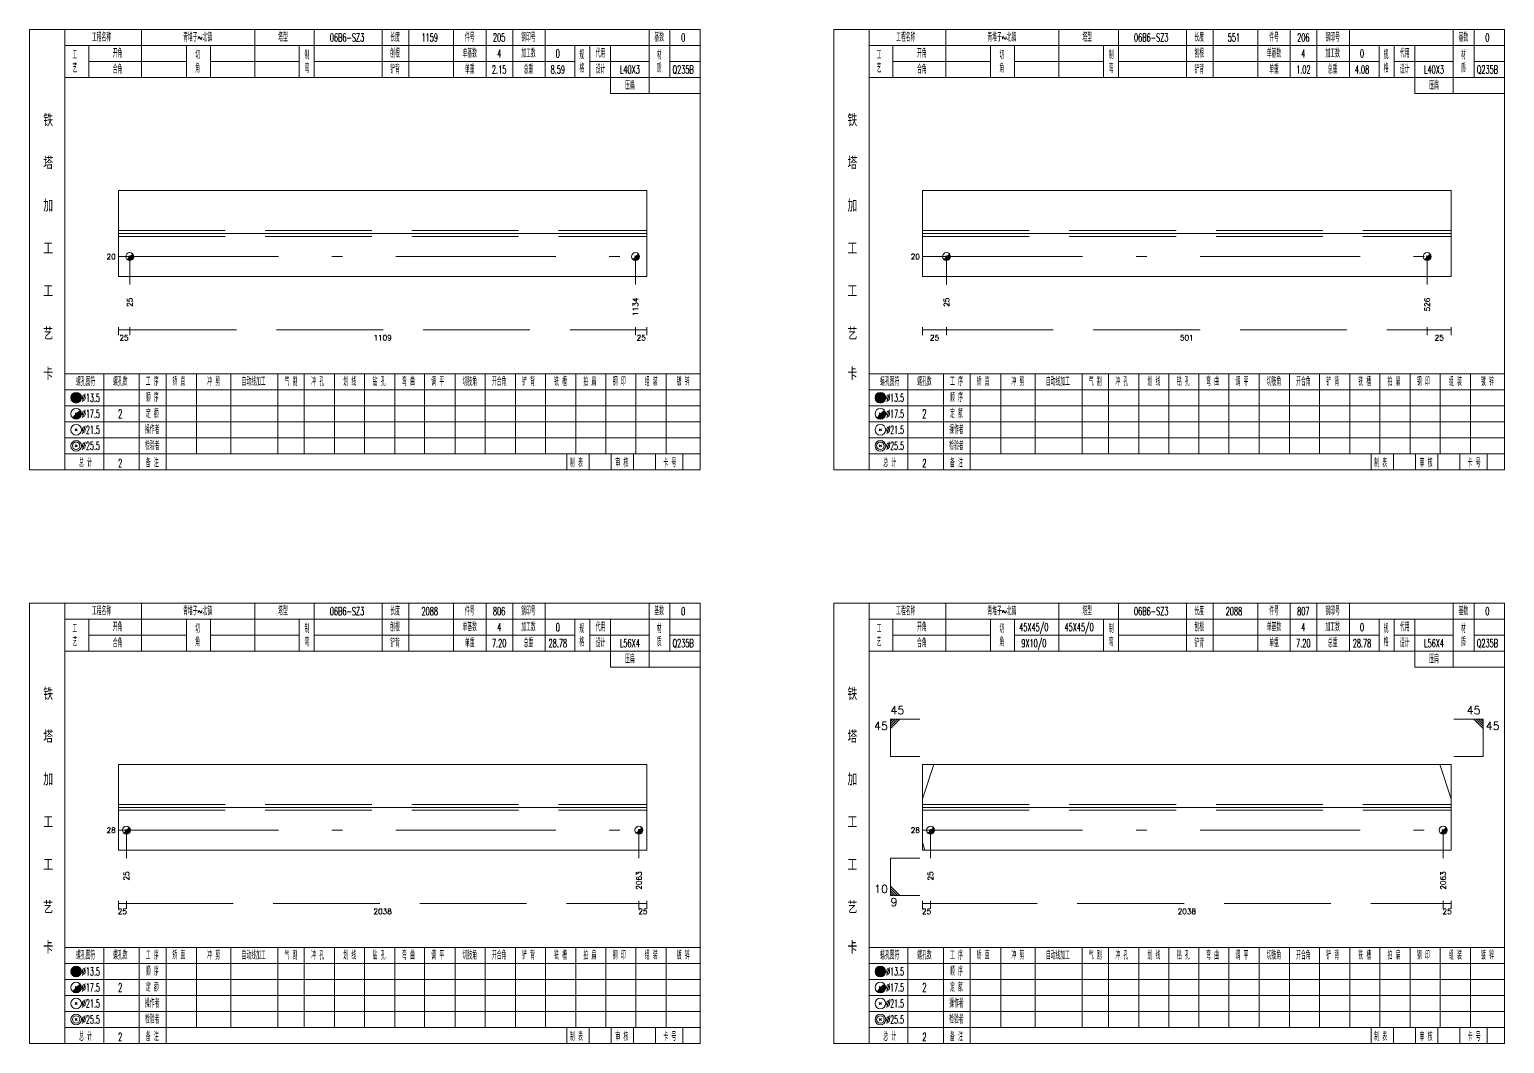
# Model space of a CAD drawing. Extents: x 0 to 30090, y 0 to 380.
# Drawn here: x 4822 to 5375, y 0 to 380 of the extents above; entities that cross this region are included whole.
import ezdxf
from ezdxf.enums import TextEntityAlignment as Align

# ---------------------------------------------------------------- set-up
doc = ezdxf.new("R2010")
doc.units = 0
doc.header["$LTSCALE"] = 20
doc.header["$MEASUREMENT"] = 0
doc.linetypes.add('一点画线', pattern=[5.2, 3, -1, 0.2, -1])
doc.linetypes.add('虚线', pattern=[2.75, 2, -0.75])
doc.layers.get('0').update_dxf_attribs({"linetype": 'CONTINUOUS', "lineweight": 25})
for name, color, linetype, lineweight in [('1', 7, 'CONTINUOUS', 25), ('4', 7, 'CONTINUOUS', 25), ('5', 7, 'CONTINUOUS', 25)]:
    doc.layers.add(name, color=color, linetype=linetype, lineweight=lineweight)
doc.styles.get("Standard").update_dxf_attribs({"font": 'simplex', "width": 0.7, "bigfont": 'gbhzfs.shx'})

# ---------------------------------------------------------------- blocks, each defined once
blk = doc.blocks.new('孔17.5')
at = {"layer": '5', "color": 7, "linetype": 'Continuous', "lineweight": 13}
for p, q in [((-0.2, -0.2), (0.2, 0.2)), ((-0.2, 0.2), (0.2, -0.2))]:
    blk.add_line(p, q, dxfattribs=at)
blk.add_circle((0, 0), 1, dxfattribs=at)
for radius in [0.9, 0.8, 0.7, 0.6, 0.5, 0.4, 0.3, 0.2, 0.1]:
    blk.add_arc((0, 0), radius, 225, 45, dxfattribs=at)

msp = doc.modelspace()

# ---------------------------------------------------------------- linework, layer by layer
at = {"color": 7, "linetype": 'Continuous', "lineweight": 18}
for p, q in [((4855.7, 319.62), (4855.7, 287.38)), ((4855.7, 319.62), (5053.8, 319.62)), ((5053.8, 319.62), (5053.8, 287.38)), ((5157.1, 319.62), (5157.1, 287.38)), ((5157.1, 319.62), (5355.2, 319.62)), ((5355.2, 319.62), (5355.2, 287.38)), ((4855.7, 303.5), (5053.8, 303.5)), ((5157.1, 303.5), (5355.2, 303.5)), ((4855.7, 104.57), (4855.7, 72.43)), ((4855.7, 104.57), (5053.8, 104.57)), ((5053.8, 104.57), (5053.8, 72.43)), ((5157.1, 104.57), (5157.1, 72.43)), ((5157.1, 104.57), (5355.2, 104.57)), ((5355.2, 104.57), (5355.2, 72.43)), ((4855.7, 88.5), (5053.8, 88.5)), ((5157.1, 88.5), (5355.2, 88.5))]:
    msp.add_line(p, q, dxfattribs=at)
at = {"color": 1, "linetype": '虚线', "lineweight": 18}
for p, q in [((4855.7, 304.62), (5053.8, 304.62)), ((5157.1, 304.62), (5355.2, 304.62)), ((4855.7, 302.38), (5053.8, 302.38)), ((5157.1, 302.38), (5355.2, 302.38)), ((4855.7, 89.57), (5053.8, 89.57)), ((5157.1, 89.57), (5355.2, 89.57)), ((4855.7, 87.43), (5053.8, 87.43)), ((5157.1, 87.43), (5355.2, 87.43))]:
    msp.add_line(p, q, dxfattribs=at)
at = {"color": 3, "linetype": '一点画线', "lineweight": 13}
for p, q in [((4855.7, 294.88), (5053.8, 294.88)), ((5157.1, 294.88), (5355.2, 294.88)), ((4855.7, 79.93), (5053.8, 79.93)), ((5157.1, 79.93), (5355.2, 79.93))]:
    msp.add_line(p, q, dxfattribs=at)
at = {"color": 7, "linetype": 'Continuous', "lineweight": 13}
for p, q in [((4859.97, 294.88), (4859.97, 284.5)), ((5049.53, 294.88), (5049.53, 284.5)), ((5166.09, 294.88), (5166.09, 284.5)), ((5346.21, 294.88), (5346.21, 284.5)), ((5145.1, 121.5), (5156.1, 121.5)), ((5145.1, 107.5), (5145.1, 121.5)), ((5145.97, 121.5), (5145.1, 120.62)), ((5146.85, 121.5), (5145.1, 119.75)), ((5147.72, 121.5), (5145.1, 118.88)), ((5148.6, 121.5), (5145.1, 118)), ((5367.2, 121.5), (5356.2, 121.5)), ((5363.7, 121.5), (5367.2, 118)), ((5364.57, 121.5), (5367.2, 118.88)), ((5365.45, 121.5), (5367.2, 119.75)), ((5366.32, 121.5), (5367.2, 120.62)), ((5367.2, 107.5), (5367.2, 121.5)), ((5145.1, 107.5), (5156.1, 107.5)), ((5367.2, 107.5), (5356.2, 107.5)), ((5157.1, 91.66), (5161.37, 104.57)), ((5355.2, 91.66), (5350.93, 104.57)), ((4858.7, 79.93), (4858.7, 69.5)), ((5050.8, 79.93), (5050.8, 69.5)), ((5160.1, 79.93), (5160.1, 69.5)), ((5352.2, 79.93), (5352.2, 69.5)), ((5157.1, 75.3), (5157.95, 72.43)), ((5145.1, 69.5), (5156.1, 69.5)), ((5145.1, 69.5), (5145.1, 55.5)), ((5148.6, 55.5), (5145.1, 59)), ((5147.72, 55.5), (5145.1, 58.12)), ((5146.85, 55.5), (5145.1, 57.25)), ((5145.97, 55.5), (5145.1, 56.38)), ((5145.1, 55.5), (5156.1, 55.5))]:
    msp.add_line(p, q, dxfattribs=at)
at = {"color": 8, "linetype": '虚线', "lineweight": 9}
for p, q in [((4855.7, 268.5), (4855.7, 265.5)), ((4855.7, 267.5), (4859.97, 267.5)), ((4859.97, 268.5), (4859.97, 265.5)), ((4859.97, 268.5), (4859.97, 265.5)), ((4859.97, 267.5), (5049.53, 267.5)), ((5049.53, 268.5), (5049.53, 265.5)), ((5049.53, 268.5), (5049.53, 265.5)), ((5049.53, 267.5), (5053.8, 267.5)), ((5053.8, 268.5), (5053.8, 265.5)), ((5157.1, 268.5), (5157.1, 265.5)), ((5157.1, 267.5), (5166.09, 267.5)), ((5166.09, 268.5), (5166.09, 265.5)), ((5166.09, 268.5), (5166.09, 265.5)), ((5166.09, 267.5), (5346.21, 267.5)), ((5346.21, 268.5), (5346.21, 265.5)), ((5346.21, 268.5), (5346.21, 265.5)), ((5346.21, 267.5), (5355.2, 267.5)), ((5355.2, 268.5), (5355.2, 265.5)), ((4855.7, 53.5), (4855.7, 50.5)), ((4855.7, 52.5), (4858.7, 52.5)), ((4858.7, 53.5), (4858.7, 50.5)), ((4858.7, 53.5), (4858.7, 50.5)), ((4858.7, 52.5), (5050.8, 52.5)), ((5050.8, 53.5), (5050.8, 50.5)), ((5050.8, 53.5), (5050.8, 50.5)), ((5050.8, 52.5), (5053.8, 52.5)), ((5053.8, 53.5), (5053.8, 50.5)), ((5157.1, 53.5), (5157.1, 50.5)), ((5157.1, 52.5), (5160.1, 52.5)), ((5160.1, 53.5), (5160.1, 50.5)), ((5160.1, 53.5), (5160.1, 50.5)), ((5160.1, 52.5), (5352.2, 52.5)), ((5352.2, 53.5), (5352.2, 50.5)), ((5352.2, 53.5), (5352.2, 50.5)), ((5352.2, 52.5), (5355.2, 52.5)), ((5355.2, 53.5), (5355.2, 50.5))]:
    msp.add_line(p, q, dxfattribs=at)
at = {"layer": '1', "color": 7, "linetype": 'Continuous', "lineweight": 18}
for p, q in [((4855.7, 287.38), (5053.8, 287.38)), ((5157.1, 287.38), (5355.2, 287.38)), ((4855.7, 72.43), (5053.8, 72.43)), ((5157.1, 72.43), (5355.2, 72.43))]:
    msp.add_line(p, q, dxfattribs=at)
at = {"layer": '4', "color": 1, "linetype": 'Continuous', "lineweight": 18}
for p, q in [((4835.7, 215), (4835.7, 380)), ((4864.4, 362), (4864.4, 380)), ((4906.8, 362), (4906.8, 380)), ((4929.1, 362), (4929.1, 380)), ((4954.6, 362), (4954.6, 380)), ((4964.6, 362), (4964.6, 380)), ((4981.3, 362), (4981.3, 380)), ((4993.5, 362), (4993.5, 380)), ((5003.5, 362), (5003.5, 380)), ((5015.7, 362), (5015.7, 380)), ((5054.6, 356), (5054.6, 380)), ((5062.4, 362), (5062.4, 380)), ((5137.1, 215), (5137.1, 380)), ((5165.8, 362), (5165.8, 380)), ((5208.2, 362), (5208.2, 380)), ((5230.5, 362), (5230.5, 380)), ((5256, 362), (5256, 380)), ((5266, 362), (5266, 380)), ((5282.7, 362), (5282.7, 380)), ((5294.9, 362), (5294.9, 380)), ((5304.9, 362), (5304.9, 380)), ((5317.1, 362), (5317.1, 380)), ((5356, 356), (5356, 380)), ((5363.8, 362), (5363.8, 380)), ((4835.7, 374), (5073.8, 374)), ((4844.6, 362), (4844.6, 374)), ((4881.2, 362), (4881.2, 374)), ((4890.2, 362), (4890.2, 374)), ((4923.5, 362), (4923.5, 374)), ((5026.8, 362), (5026.8, 374)), ((5032.4, 362), (5032.4, 374)), ((5040.2, 356), (5040.2, 374)), ((5137.1, 374), (5375.2, 374)), ((5146, 362), (5146, 374)), ((5182.6, 362), (5182.6, 374)), ((5191.6, 362), (5191.6, 374)), ((5224.9, 362), (5224.9, 374)), ((5328.2, 362), (5328.2, 374)), ((5333.8, 362), (5333.8, 374)), ((5341.6, 356), (5341.6, 374)), ((4844.6, 368), (4881.2, 368)), ((4890.2, 368), (4923.5, 368)), ((4929.1, 368), (5026.8, 368)), ((5032.4, 368), (5054.6, 368)), ((5062.4, 368), (5073.8, 368)), ((5146, 368), (5182.6, 368)), ((5191.6, 368), (5224.9, 368)), ((5230.5, 368), (5328.2, 368)), ((5333.8, 368), (5356, 368)), ((5363.8, 368), (5375.2, 368)), ((4835.7, 362), (5073.8, 362)), ((5137.1, 362), (5375.2, 362)), ((5040.2, 356), (5073.8, 356)), ((5341.6, 356), (5375.2, 356)), ((4835.7, 251), (5073.8, 251)), ((4850.2, 215), (4850.2, 251)), ((4863.5, 215), (4863.5, 251)), ((4873.6, 215), (4873.6, 251)), ((4885, 221), (4885, 251)), ((4897.9, 221), (4897.9, 251)), ((4915.5, 221), (4915.5, 251)), ((4925.4, 221), (4925.4, 251)), ((4936.7, 221), (4936.7, 251)), ((4948, 221), (4948, 251)), ((4959.3, 221), (4959.3, 251)), ((4970.5, 221), (4970.5, 251)), ((4981.9, 221), (4981.9, 251)), ((4993.2, 221), (4993.2, 251)), ((5004.5, 221), (5004.5, 251)), ((5015.8, 221), (5015.8, 251)), ((5027.1, 221), (5027.1, 251)), ((5038.4, 221), (5038.4, 251)), ((5049.7, 221), (5049.7, 251)), ((5061, 221), (5061, 251)), ((5137.1, 251), (5375.2, 251)), ((5151.6, 215), (5151.6, 251)), ((5164.9, 215), (5164.9, 251)), ((5175, 215), (5175, 251)), ((5186.4, 221), (5186.4, 251)), ((5199.3, 221), (5199.3, 251)), ((5216.9, 221), (5216.9, 251)), ((5226.8, 221), (5226.8, 251)), ((5238.1, 221), (5238.1, 251)), ((5249.4, 221), (5249.4, 251)), ((5260.7, 221), (5260.7, 251)), ((5271.9, 221), (5271.9, 251)), ((5283.3, 221), (5283.3, 251)), ((5294.6, 221), (5294.6, 251)), ((5305.9, 221), (5305.9, 251)), ((5317.2, 221), (5317.2, 251)), ((5328.5, 221), (5328.5, 251)), ((5339.8, 221), (5339.8, 251)), ((5351.1, 221), (5351.1, 251)), ((5362.4, 221), (5362.4, 251)), ((4835.7, 245), (5073.8, 245)), ((5137.1, 245), (5375.2, 245)), ((4835.7, 239), (5073.8, 239)), ((5137.1, 239), (5375.2, 239)), ((4835.7, 233), (5073.8, 233)), ((5137.1, 233), (5375.2, 233)), ((4835.7, 227), (5073.8, 227)), ((5137.1, 227), (5375.2, 227)), ((4835.7, 221), (5073.8, 221)), ((5023.8, 215), (5023.8, 221)), ((5032.2, 215), (5032.2, 221)), ((5040.4, 215), (5040.4, 221)), ((5048.8, 215), (5048.8, 221)), ((5057, 215), (5057, 221)), ((5067.3, 215), (5067.3, 221)), ((5137.1, 221), (5375.2, 221)), ((5325.2, 215), (5325.2, 221)), ((5333.6, 215), (5333.6, 221)), ((5341.8, 215), (5341.8, 221)), ((5350.2, 215), (5350.2, 221)), ((5358.4, 215), (5358.4, 221)), ((5368.7, 215), (5368.7, 221)), ((4835.7, 0), (4835.7, 165)), ((4864.4, 147), (4864.4, 165)), ((4906.8, 147), (4906.8, 165)), ((4929.1, 147), (4929.1, 165)), ((4954.6, 147), (4954.6, 165)), ((4964.6, 147), (4964.6, 165)), ((4981.3, 147), (4981.3, 165)), ((4993.5, 147), (4993.5, 165)), ((5003.5, 147), (5003.5, 165)), ((5015.7, 147), (5015.7, 165)), ((5054.6, 141), (5054.6, 165)), ((5062.4, 147), (5062.4, 165)), ((5137.1, 0), (5137.1, 165)), ((5165.8, 147), (5165.8, 165)), ((5208.2, 147), (5208.2, 165)), ((5230.5, 147), (5230.5, 165)), ((5256, 147), (5256, 165)), ((5266, 147), (5266, 165)), ((5282.7, 147), (5282.7, 165)), ((5294.9, 147), (5294.9, 165)), ((5304.9, 147), (5304.9, 165)), ((5317.1, 147), (5317.1, 165)), ((5356, 141), (5356, 165)), ((5363.8, 147), (5363.8, 165)), ((4835.7, 159), (5073.8, 159)), ((4844.6, 147), (4844.6, 159)), ((4881.2, 147), (4881.2, 159)), ((4890.2, 147), (4890.2, 159)), ((4923.5, 147), (4923.5, 159)), ((5026.8, 147), (5026.8, 159)), ((5032.4, 147), (5032.4, 159)), ((5040.2, 141), (5040.2, 159)), ((5137.1, 159), (5375.2, 159)), ((5146, 147), (5146, 159)), ((5182.6, 147), (5182.6, 159)), ((5191.6, 147), (5191.6, 159)), ((5224.9, 147), (5224.9, 159)), ((5328.2, 147), (5328.2, 159)), ((5333.8, 147), (5333.8, 159)), ((5341.6, 141), (5341.6, 159)), ((4844.6, 153), (4881.2, 153)), ((4890.2, 153), (4923.5, 153)), ((4929.1, 153), (5026.8, 153)), ((5032.4, 153), (5054.6, 153)), ((5062.4, 153), (5073.8, 153)), ((5146, 153), (5182.6, 153)), ((5191.6, 153), (5224.9, 153)), ((5230.5, 153), (5328.2, 153)), ((5333.8, 153), (5356, 153)), ((5363.8, 153), (5375.2, 153)), ((4835.7, 147), (5073.8, 147)), ((5137.1, 147), (5375.2, 147)), ((5040.2, 141), (5073.8, 141)), ((5341.6, 141), (5375.2, 141)), ((4835.7, 36), (5073.8, 36)), ((4850.2, 0), (4850.2, 36)), ((4863.5, 0), (4863.5, 36)), ((4873.6, 0), (4873.6, 36)), ((4885, 6), (4885, 36)), ((4897.9, 6), (4897.9, 36)), ((4915.5, 6), (4915.5, 36)), ((4925.4, 6), (4925.4, 36)), ((4936.7, 6), (4936.7, 36)), ((4948, 6), (4948, 36)), ((4959.3, 6), (4959.3, 36)), ((4970.5, 6), (4970.5, 36)), ((4981.9, 6), (4981.9, 36)), ((4993.2, 6), (4993.2, 36)), ((5004.5, 6), (5004.5, 36)), ((5015.8, 6), (5015.8, 36)), ((5027.1, 6), (5027.1, 36)), ((5038.4, 6), (5038.4, 36)), ((5049.7, 6), (5049.7, 36)), ((5061, 6), (5061, 36)), ((5137.1, 36), (5375.2, 36)), ((5151.6, 0), (5151.6, 36)), ((5164.9, 0), (5164.9, 36)), ((5175, 0), (5175, 36)), ((5186.4, 6), (5186.4, 36)), ((5199.3, 6), (5199.3, 36)), ((5216.9, 6), (5216.9, 36)), ((5226.8, 6), (5226.8, 36)), ((5238.1, 6), (5238.1, 36)), ((5249.4, 6), (5249.4, 36)), ((5260.7, 6), (5260.7, 36)), ((5271.9, 6), (5271.9, 36)), ((5283.3, 6), (5283.3, 36)), ((5294.6, 6), (5294.6, 36)), ((5305.9, 6), (5305.9, 36)), ((5317.2, 6), (5317.2, 36)), ((5328.5, 6), (5328.5, 36)), ((5339.8, 6), (5339.8, 36)), ((5351.1, 6), (5351.1, 36)), ((5362.4, 6), (5362.4, 36)), ((4835.7, 30), (5073.8, 30)), ((5137.1, 30), (5375.2, 30)), ((4835.7, 24), (5073.8, 24)), ((5137.1, 24), (5375.2, 24)), ((4835.7, 18), (5073.8, 18)), ((5137.1, 18), (5375.2, 18)), ((4835.7, 12), (5073.8, 12)), ((5137.1, 12), (5375.2, 12)), ((4835.7, 6), (5073.8, 6)), ((5023.8, 0), (5023.8, 6)), ((5032.2, 0), (5032.2, 6)), ((5040.4, 0), (5040.4, 6)), ((5048.8, 0), (5048.8, 6)), ((5057, 0), (5057, 6)), ((5067.3, 0), (5067.3, 6)), ((5137.1, 6), (5375.2, 6)), ((5325.2, 0), (5325.2, 6)), ((5333.6, 0), (5333.6, 6)), ((5341.8, 0), (5341.8, 6)), ((5350.2, 0), (5350.2, 6)), ((5358.4, 0), (5358.4, 6)), ((5368.7, 0), (5368.7, 6))]:
    msp.add_line(p, q, dxfattribs=at)
at = {"layer": '4', "color": 7, "linetype": 'Continuous', "lineweight": 13}
for p, q in [((4839.7, 241.8), (4840.1, 242.2)), ((4840.1, 241.8), (4839.7, 242.2)), ((5141.1, 241.8), (5141.5, 242.2)), ((5141.5, 241.8), (5141.1, 242.2)), ((4839.5, 235.6), (4840.3, 236.4)), ((4839.5, 236.4), (4840.3, 235.6)), ((5140.9, 235.6), (5141.7, 236.4)), ((5140.9, 236.4), (5141.7, 235.6)), ((4839.5, 229.6), (4840.3, 230.4)), ((4839.5, 230.4), (4840.3, 229.6)), ((5140.9, 229.6), (5141.7, 230.4)), ((5140.9, 230.4), (5141.7, 229.6)), ((4839.5, 223.6), (4840.3, 224.4)), ((4839.5, 224.4), (4840.3, 223.6)), ((5140.9, 223.6), (5141.7, 224.4)), ((5140.9, 224.4), (5141.7, 223.6)), ((4839.7, 26.8), (4840.1, 27.2)), ((4840.1, 26.8), (4839.7, 27.2)), ((5141.1, 26.8), (5141.5, 27.2)), ((5141.5, 26.8), (5141.1, 27.2)), ((4839.5, 20.6), (4840.3, 21.4)), ((4839.5, 21.4), (4840.3, 20.6)), ((5140.9, 20.6), (5141.7, 21.4)), ((5140.9, 21.4), (5141.7, 20.6)), ((4839.5, 14.6), (4840.3, 15.4)), ((4839.5, 15.4), (4840.3, 14.6)), ((5140.9, 14.6), (5141.7, 15.4)), ((5140.9, 15.4), (5141.7, 14.6)), ((4839.5, 8.6), (4840.3, 9.4)), ((4839.5, 9.4), (4840.3, 8.6)), ((5140.9, 8.6), (5141.7, 9.4)), ((5140.9, 9.4), (5141.7, 8.6))]:
    msp.add_line(p, q, dxfattribs=at)
at = {"layer": '4', "color": 1, "linetype": 'Continuous', "lineweight": 18}
for points in [[(4822.4, 380), (4822.4, 215), (5073.8, 215), (5073.8, 380)], [(5123.8, 380), (5123.8, 215), (5375.2, 215), (5375.2, 380)], [(4822.4, 165), (4822.4, 0), (5073.8, 0), (5073.8, 165)], [(5123.8, 165), (5123.8, 0), (5375.2, 0), (5375.2, 165)]]:
    msp.add_lwpolyline(points, close=True, dxfattribs=at)
at = {"layer": '4', "color": 7, "linetype": 'Continuous', "lineweight": 13}
for centre, radius in [((4839.9, 242), 2), ((4839.9, 242), 1.8), ((4839.9, 242), 1.6), ((4839.9, 242), 1.4), ((5141.3, 242), 2), ((5141.3, 242), 1.8), ((5141.3, 242), 1.6), ((5141.3, 242), 1.4), ((4839.9, 236), 2), ((4839.9, 242), 1.2), ((4839.9, 242), 1), ((4839.9, 242), 0.8), ((4839.9, 242), 0.6), ((4839.9, 242), 0.4), ((4839.9, 242), 0.2), ((5141.3, 236), 2), ((5141.3, 242), 1.2), ((5141.3, 242), 1), ((5141.3, 242), 0.8), ((5141.3, 242), 0.6), ((5141.3, 242), 0.4), ((5141.3, 242), 0.2), ((4839.9, 230), 2), ((5141.3, 230), 2), ((4839.9, 224), 2), ((4839.9, 224), 1.4), ((5141.3, 224), 2), ((5141.3, 224), 1.4), ((4839.9, 27), 2), ((4839.9, 27), 1.8), ((4839.9, 27), 1.6), ((4839.9, 27), 1.4), ((4839.9, 27), 1.2), ((4839.9, 27), 1), ((4839.9, 27), 0.8), ((5141.3, 27), 2), ((5141.3, 27), 1.8), ((5141.3, 27), 1.6), ((5141.3, 27), 1.4), ((5141.3, 27), 1.2), ((5141.3, 27), 1), ((5141.3, 27), 0.8), ((4839.9, 21), 2), ((4839.9, 27), 0.6), ((4839.9, 27), 0.4), ((4839.9, 27), 0.2), ((5141.3, 21), 2), ((5141.3, 27), 0.6), ((5141.3, 27), 0.4), ((5141.3, 27), 0.2), ((4839.9, 15), 2), ((5141.3, 15), 2), ((4839.9, 9), 2), ((4839.9, 9), 1.4), ((5141.3, 9), 2), ((5141.3, 9), 1.4)]:
    msp.add_circle(centre, radius, dxfattribs=at)
for centre, radius in [((4839.9, 236), 1.8), ((4839.9, 236), 1.6), ((4839.9, 236), 1.4), ((4839.9, 236), 1.2), ((4839.9, 236), 1), ((4839.9, 236), 0.8), ((4839.9, 236), 0.6), ((4839.9, 236), 0.4), ((4839.9, 236), 0.2), ((5141.3, 236), 1.8), ((5141.3, 236), 1.6), ((5141.3, 236), 1.4), ((5141.3, 236), 1.2), ((5141.3, 236), 1), ((5141.3, 236), 0.8), ((5141.3, 236), 0.6), ((5141.3, 236), 0.4), ((5141.3, 236), 0.2), ((4839.9, 21), 1.8), ((4839.9, 21), 1.6), ((5141.3, 21), 1.8), ((5141.3, 21), 1.6), ((4839.9, 21), 1.4), ((4839.9, 21), 1.2), ((4839.9, 21), 1), ((4839.9, 21), 0.8), ((4839.9, 21), 0.6), ((4839.9, 21), 0.4), ((4839.9, 21), 0.2), ((5141.3, 21), 1.4), ((5141.3, 21), 1.2), ((5141.3, 21), 1), ((5141.3, 21), 0.8), ((5141.3, 21), 0.6), ((5141.3, 21), 0.4), ((5141.3, 21), 0.2)]:
    msp.add_arc(centre, radius, 225, 45, dxfattribs=at)

# ---------------------------------------------------------------- block references
at = {"layer": '1', "color": 7, "linetype": 'Continuous', "lineweight": 13, "xscale": 1.5, "yscale": 1.5, "zscale": 1.5}
for p in [(4859.97, 294.88), (5049.53, 294.88), (5166.09, 294.88), (5346.21, 294.88), (4858.7, 79.93), (5050.8, 79.93), (5160.1, 79.93), (5352.2, 79.93)]:
    msp.add_blockref('孔17.5', p, dxfattribs=at)

# ---------------------------------------------------------------- texts
at = {"color": 7, "linetype": 'Continuous', "lineweight": 13}
for s, p in [('20', (4854.7, 294.88)), ('20', (5156.1, 294.88)), ('28', (4854.7, 79.93)), ('28', (5156.1, 79.93))]:
    msp.add_text(s, height=2, dxfattribs=at).set_placement(p, align=Align.MIDDLE_RIGHT)
at = {"color": 8, "linetype": 'Continuous', "lineweight": 9}
for s, p in [('25', (4857.84, 265.5)), ('1109', (4954.75, 265.5)), ('25', (5051.66, 265.5)), ('25', (5161.59, 265.5)), ('501', (5256.15, 265.5)), ('25', (5350.71, 265.5)), ('25', (4857.2, 50.5)), ('2038', (4954.75, 50.5)), ('25', (5052.3, 50.5)), ('25', (5158.6, 50.5)), ('2038', (5256.15, 50.5)), ('25', (5353.7, 50.5))]:
    msp.add_text(s, height=2, dxfattribs=at).set_placement(p, align=Align.TOP_CENTER)
at = {"color": 7, "linetype": 'Continuous', "lineweight": 13}
msp.add_text('45', height=3, dxfattribs=at).set_placement((5145.1, 122.5), align=Align.BOTTOM_LEFT)
for s, p in [('45', (5366.2, 122.5)), ('10', (5144.1, 55.5))]:
    msp.add_text(s, height=3, dxfattribs=at).set_placement(p, align=Align.BOTTOM_RIGHT)
msp.add_text('45', height=3, dxfattribs=at).set_placement((5144.1, 120.5), align=Align.TOP_RIGHT)
for s, p in [('45', (5368.2, 120.5)), ('9', (5145.1, 54.5))]:
    msp.add_text(s, height=3, dxfattribs=at).set_placement(p, align=Align.TOP_LEFT)
at = {"layer": '1', "color": 7, "linetype": 'Continuous', "lineweight": 13}
for s, p in [('25', (4859.97, 279.5)), ('1134', (5049.53, 279.5)), ('25', (5166.09, 279.5)), ('526', (5346.21, 279.5)), ('25', (4858.7, 64.5)), ('2063', (5050.8, 64.5)), ('25', (5160.1, 64.5)), ('2063', (5352.2, 64.5))]:
    msp.add_text(s, height=2, rotation=90, dxfattribs=at).set_placement(p, align=Align.MIDDLE_RIGHT)
at = {"layer": '4', "color": 1, "linetype": 'Continuous', "lineweight": 13}
for s, height, width, p in [('工程名称', 3, 0.6, (4849.4, 377)), ('青堆子~北镇', 3, 0.6, (4885.4, 377)), ('塔型', 3, 0.6, (4917.4, 377)), ('06B6-SZ3', 3, 0.6, (4941.4, 377)), ('长度', 3, 0.6, (4959.4, 377)), ('1159', 3, 0.6, (4972.4, 377)), ('件号', 3, 0.6, (4987.4, 377)), ('205', 3, 0.6, (4998.4, 377)), ('钢印号', 3, 0.6, (5009.4, 377)), ('基数', 3, 0.6, (5058.4, 377)), ('0', 3, 0.6, (5067.4, 377)), ('工程名称', 3, 0.6, (5150.8, 377)), ('青堆子~北镇', 3, 0.6, (5186.8, 377)), ('塔型', 3, 0.6, (5218.8, 377)), ('06B6-SZ3', 3, 0.6, (5242.8, 377)), ('长度', 3, 0.6, (5260.8, 377)), ('551', 3, 0.6, (5273.8, 377)), ('件号', 3, 0.6, (5288.8, 377)), ('206', 3, 0.6, (5299.8, 377)), ('钢印号', 3, 0.6, (5310.8, 377)), ('基数', 3, 0.6, (5359.8, 377)), ('0', 3, 0.6, (5368.8, 377)), ('工', 3, 0.6, (4839.4, 370.4)), ('开角', 3, 0.6, (4855.4, 371)), ('切', 3, 0.6, (4885.4, 370.4)), ('制', 3, 0.6, (4926.4, 370.4)), ('刨根', 3, 0.6, (4959.4, 371)), ('单基数', 3, 0.6, (4987.4, 371)), ('4', 3, 0.6, (4998.4, 371)), ('加工数', 3, 0.6, (5009.4, 371)), ('0', 3, 0.6, (5020.4, 371)), ('规', 3, 0.6, (5029.4, 370.4)), ('代用', 3, 0.6, (5036.4, 371)), ('材', 3, 0.6, (5058.4, 370.4)), ('工', 3, 0.6, (5140.8, 370.4)), ('开角', 3, 0.6, (5156.8, 371)), ('切', 3, 0.6, (5186.8, 370.4)), ('制', 3, 0.6, (5227.8, 370.4)), ('刨根', 3, 0.6, (5260.8, 371)), ('单基数', 3, 0.6, (5288.8, 371)), ('4', 3, 0.6, (5299.8, 371)), ('加工数', 3, 0.6, (5310.8, 371)), ('0', 3, 0.6, (5321.8, 371)), ('规', 3, 0.6, (5330.8, 370.4)), ('代用', 3, 0.6, (5337.8, 371)), ('材', 3, 0.6, (5359.8, 370.4)), ('艺', 3, 0.6, (4839.4, 365.4)), ('合角', 3, 0.6, (4855.4, 365)), ('角', 3, 0.6, (4885.4, 365.4)), ('弯', 3, 0.6, (4926.4, 365.4)), ('铲背', 3, 0.6, (4959.4, 365)), ('单重', 3, 0.6, (4987.4, 365)), ('2.15', 3, 0.6, (4998.4, 365)), ('总重', 3, 0.6, (5009.4, 365)), ('8.59', 3, 0.6, (5020.4, 365)), ('格', 3, 0.6, (5029.4, 365.4)), ('设计', 3, 0.6, (5036.4, 365)), ('L40X3', 3, 0.6, (5047.4, 365)), ('质', 3, 0.6, (5058.4, 365.4)), ('Q235B', 3, 0.6, (5067.4, 365)), ('艺', 3, 0.6, (5140.8, 365.4)), ('合角', 3, 0.6, (5156.8, 365)), ('角', 3, 0.6, (5186.8, 365.4)), ('弯', 3, 0.6, (5227.8, 365.4)), ('铲背', 3, 0.6, (5260.8, 365)), ('单重', 3, 0.6, (5288.8, 365)), ('1.02', 3, 0.6, (5299.8, 365)), ('总重', 3, 0.6, (5310.8, 365)), ('4.08', 3, 0.6, (5321.8, 365)), ('格', 3, 0.6, (5330.8, 365.4)), ('设计', 3, 0.6, (5337.8, 365)), ('L40X3', 3, 0.6, (5348.8, 365)), ('质', 3, 0.6, (5359.8, 365.4)), ('Q235B', 3, 0.6, (5368.8, 365)), ('压扁', 3, 0.6, (5047.4, 359)), ('压扁', 3, 0.6, (5348.8, 359)), ('铁', 4.6, 0.8, (4829.4, 346)), ('铁', 4.6, 0.8, (5130.8, 346)), ('塔', 4.6, 0.8, (4829.4, 330)), ('塔', 4.6, 0.8, (5130.8, 330)), ('加', 4.6, 0.8, (4829.4, 314)), ('加', 4.6, 0.8, (5130.8, 314)), ('工', 4.6, 0.8, (4829.4, 298)), ('工', 4.6, 0.8, (5130.8, 298)), ('工', 4.6, 0.8, (4829.4, 282)), ('工', 4.6, 0.8, (5130.8, 282)), ('艺', 4.6, 0.8, (4829.4, 266)), ('艺', 4.6, 0.8, (5130.8, 266)), ('卡', 4.6, 0.8, (4829.4, 251)), ('螺孔图符', 3, 0.6, (4843.4, 248)), ('螺孔数', 3, 0.6, (4856.4, 248)), ('工 序', 3, 0.6, (4868.4, 248)), ('矫 直', 3, 0.6, (4878.4, 248)), ('冲 剪', 3, 0.6, (4891.4, 248)), ('自动线加工', 3, 0.6, (4906.4, 248)), ('气 割', 3, 0.6, (4920.4, 248)), ('冲 孔', 3, 0.6, (4930.4, 248)), ('划 线', 3, 0.6, (4942.4, 248)), ('钻 孔', 3, 0.6, (4953.4, 248)), ('弯 曲', 3, 0.6, (4964.4, 248)), ('调 平', 3, 0.6, (4975.4, 248)), ('切肢角', 3, 0.6, (4987.4, 248)), ('开合角', 3, 0.6, (4998.4, 248)), ('铲 背', 3, 0.6, (5009.4, 248)), ('铣 槽', 3, 0.6, (5021.4, 248)), ('拍 扁', 3, 0.6, (5032.4, 248)), ('钢 印', 3, 0.6, (5043.4, 248)), ('组 装', 3, 0.6, (5055.4, 248)), ('镀 锌', 3, 0.6, (5067.4, 248)), ('卡', 4.6, 0.8, (5130.8, 251)), ('螺孔图符', 3, 0.6, (5144.8, 248)), ('螺孔数', 3, 0.6, (5157.8, 248)), ('工 序', 3, 0.6, (5169.8, 248)), ('矫 直', 3, 0.6, (5179.8, 248)), ('冲 剪', 3, 0.6, (5192.8, 248)), ('自动线加工', 3, 0.6, (5207.8, 248)), ('气 割', 3, 0.6, (5221.8, 248)), ('冲 孔', 3, 0.6, (5231.8, 248)), ('划 线', 3, 0.6, (5243.8, 248)), ('钻 孔', 3, 0.6, (5254.8, 248)), ('弯 曲', 3, 0.6, (5265.8, 248)), ('调 平', 3, 0.6, (5276.8, 248)), ('切肢角', 3, 0.6, (5288.8, 248)), ('开合角', 3, 0.6, (5299.8, 248)), ('铲 背', 3, 0.6, (5310.8, 248)), ('铣 槽', 3, 0.6, (5322.8, 248)), ('拍 扁', 3, 0.6, (5333.8, 248)), ('钢 印', 3, 0.6, (5344.8, 248)), ('组 装', 3, 0.6, (5356.8, 248)), ('镀 锌', 3, 0.6, (5368.8, 248)), ('%%C13.5', 3, 0.5, (4845.4, 242)), ('顺 序', 3, 0.6, (4868.4, 242)), ('%%C13.5', 3, 0.5, (5146.8, 242)), ('顺 序', 3, 0.6, (5169.8, 242)), ('定 额', 3, 0.6, (4868.4, 236)), ('定 额', 3, 0.6, (5169.8, 236)), ('%%C17.5', 3, 0.5, (4845.4, 236)), ('2', 3.2, 0.6, (4856.4, 236)), ('%%C17.5', 3, 0.5, (5146.8, 236)), ('2', 3.2, 0.6, (5157.8, 236)), ('%%C21.5', 3, 0.5, (4845.4, 230)), ('操作者', 3, 0.6, (4868.4, 230)), ('%%C21.5', 3, 0.5, (5146.8, 230)), ('操作者', 3, 0.6, (5169.8, 230)), ('%%C25.5', 3, 0.5, (4845.4, 224)), ('检验者', 3, 0.6, (4868.4, 224)), ('%%C25.5', 3, 0.5, (5146.8, 224)), ('检验者', 3, 0.6, (5169.8, 224)), ('总 计', 3, 0.6, (4843.4, 217.5)), ('2', 3, 0.6, (4856.4, 217.5)), ('备 注', 3, 0.6, (4868.4, 217.5)), ('制 表', 3, 0.6, (5027.4, 217.5)), ('审 核', 3, 0.6, (5044.4, 217.5)), ('卡 号', 3, 0.6, (5062.4, 217.5)), ('总 计', 3, 0.6, (5144.8, 217.5)), ('2', 3, 0.6, (5157.8, 217.5)), ('备 注', 3, 0.6, (5169.8, 217.5)), ('制 表', 3, 0.6, (5328.8, 217.5)), ('审 核', 3, 0.6, (5345.8, 217.5)), ('卡 号', 3, 0.6, (5363.8, 217.5)), ('工程名称', 3, 0.6, (4849.4, 162)), ('青堆子~北镇', 3, 0.6, (4885.4, 162)), ('塔型', 3, 0.6, (4917.4, 162)), ('06B6-SZ3', 3, 0.6, (4941.4, 162)), ('长度', 3, 0.6, (4959.4, 162)), ('2088', 3, 0.6, (4972.4, 162)), ('件号', 3, 0.6, (4987.4, 162)), ('806', 3, 0.6, (4998.4, 162)), ('钢印号', 3, 0.6, (5009.4, 162)), ('基数', 3, 0.6, (5058.4, 162)), ('0', 3, 0.6, (5067.4, 162)), ('工程名称', 3, 0.6, (5150.8, 162)), ('青堆子~北镇', 3, 0.6, (5186.8, 162)), ('塔型', 3, 0.6, (5218.8, 162)), ('06B6-SZ3', 3, 0.6, (5242.8, 162)), ('长度', 3, 0.6, (5260.8, 162)), ('2088', 3, 0.6, (5273.8, 162)), ('件号', 3, 0.6, (5288.8, 162)), ('807', 3, 0.6, (5299.8, 162)), ('钢印号', 3, 0.6, (5310.8, 162)), ('基数', 3, 0.6, (5359.8, 162)), ('0', 3, 0.6, (5368.8, 162)), ('工', 3, 0.6, (4839.4, 155.4)), ('开角', 3, 0.6, (4855.4, 156)), ('切', 3, 0.6, (4885.4, 155.4)), ('制', 3, 0.6, (4926.4, 155.4)), ('刨根', 3, 0.6, (4959.4, 156)), ('单基数', 3, 0.6, (4987.4, 156)), ('4', 3, 0.6, (4998.4, 156)), ('加工数', 3, 0.6, (5009.4, 156)), ('0', 3, 0.6, (5020.4, 156)), ('规', 3, 0.6, (5029.4, 155.4)), ('代用', 3, 0.6, (5036.4, 156)), ('材', 3, 0.6, (5058.4, 155.4)), ('工', 3, 0.6, (5140.8, 155.4)), ('开角', 3, 0.6, (5156.8, 156)), ('切', 3, 0.6, (5186.8, 155.4)), ('45X45/0', 3, 0.6, (5198.8, 156)), ('45X45/0', 3, 0.6, (5215.8, 156)), ('制', 3, 0.6, (5227.8, 155.4)), ('刨根', 3, 0.6, (5260.8, 156)), ('单基数', 3, 0.6, (5288.8, 156)), ('4', 3, 0.6, (5299.8, 156)), ('加工数', 3, 0.6, (5310.8, 156)), ('0', 3, 0.6, (5321.8, 156)), ('规', 3, 0.6, (5330.8, 155.4)), ('代用', 3, 0.6, (5337.8, 156)), ('材', 3, 0.6, (5359.8, 155.4)), ('艺', 3, 0.6, (4839.4, 150.4)), ('合角', 3, 0.6, (4855.4, 150)), ('角', 3, 0.6, (4885.4, 150.4)), ('弯', 3, 0.6, (4926.4, 150.4)), ('铲背', 3, 0.6, (4959.4, 150)), ('单重', 3, 0.6, (4987.4, 150)), ('7.20', 3, 0.6, (4998.4, 150)), ('总重', 3, 0.6, (5009.4, 150)), ('28.78', 3, 0.6, (5020.4, 150)), ('格', 3, 0.6, (5029.4, 150.4)), ('设计', 3, 0.6, (5036.4, 150)), ('L56X4', 3, 0.6, (5047.4, 150)), ('质', 3, 0.6, (5058.4, 150.4)), ('Q235B', 3, 0.6, (5067.4, 150)), ('艺', 3, 0.6, (5140.8, 150.4)), ('合角', 3, 0.6, (5156.8, 150)), ('角', 3, 0.6, (5186.8, 150.4)), ('9X10/0', 3, 0.6, (5198.8, 150)), ('弯', 3, 0.6, (5227.8, 150.4)), ('铲背', 3, 0.6, (5260.8, 150)), ('单重', 3, 0.6, (5288.8, 150)), ('7.20', 3, 0.6, (5299.8, 150)), ('总重', 3, 0.6, (5310.8, 150)), ('28.78', 3, 0.6, (5321.8, 150)), ('格', 3, 0.6, (5330.8, 150.4)), ('设计', 3, 0.6, (5337.8, 150)), ('L56X4', 3, 0.6, (5348.8, 150)), ('质', 3, 0.6, (5359.8, 150.4)), ('Q235B', 3, 0.6, (5368.8, 150)), ('压扁', 3, 0.6, (5047.4, 144)), ('压扁', 3, 0.6, (5348.8, 144)), ('铁', 4.6, 0.8, (4829.4, 131)), ('铁', 4.6, 0.8, (5130.8, 131)), ('塔', 4.6, 0.8, (4829.4, 115)), ('塔', 4.6, 0.8, (5130.8, 115)), ('加', 4.6, 0.8, (4829.4, 99)), ('加', 4.6, 0.8, (5130.8, 99)), ('工', 4.6, 0.8, (4829.4, 83)), ('工', 4.6, 0.8, (5130.8, 83)), ('工', 4.6, 0.8, (4829.4, 67)), ('工', 4.6, 0.8, (5130.8, 67)), ('艺', 4.6, 0.8, (4829.4, 51)), ('艺', 4.6, 0.8, (5130.8, 51)), ('卡', 4.6, 0.8, (4829.4, 36)), ('卡', 4.6, 0.8, (5130.8, 36)), ('螺孔图符', 3, 0.6, (4843.4, 33)), ('螺孔数', 3, 0.6, (4856.4, 33)), ('工 序', 3, 0.6, (4868.4, 33)), ('矫 直', 3, 0.6, (4878.4, 33)), ('冲 剪', 3, 0.6, (4891.4, 33)), ('自动线加工', 3, 0.6, (4906.4, 33)), ('气 割', 3, 0.6, (4920.4, 33)), ('冲 孔', 3, 0.6, (4930.4, 33)), ('划 线', 3, 0.6, (4942.4, 33)), ('钻 孔', 3, 0.6, (4953.4, 33)), ('弯 曲', 3, 0.6, (4964.4, 33)), ('调 平', 3, 0.6, (4975.4, 33)), ('切肢角', 3, 0.6, (4987.4, 33)), ('开合角', 3, 0.6, (4998.4, 33)), ('铲 背', 3, 0.6, (5009.4, 33)), ('铣 槽', 3, 0.6, (5021.4, 33)), ('拍 扁', 3, 0.6, (5032.4, 33)), ('钢 印', 3, 0.6, (5043.4, 33)), ('组 装', 3, 0.6, (5055.4, 33)), ('镀 锌', 3, 0.6, (5067.4, 33)), ('螺孔图符', 3, 0.6, (5144.8, 33)), ('螺孔数', 3, 0.6, (5157.8, 33)), ('工 序', 3, 0.6, (5169.8, 33)), ('矫 直', 3, 0.6, (5179.8, 33)), ('冲 剪', 3, 0.6, (5192.8, 33)), ('自动线加工', 3, 0.6, (5207.8, 33)), ('气 割', 3, 0.6, (5221.8, 33)), ('冲 孔', 3, 0.6, (5231.8, 33)), ('划 线', 3, 0.6, (5243.8, 33)), ('钻 孔', 3, 0.6, (5254.8, 33)), ('弯 曲', 3, 0.6, (5265.8, 33)), ('调 平', 3, 0.6, (5276.8, 33)), ('切肢角', 3, 0.6, (5288.8, 33)), ('开合角', 3, 0.6, (5299.8, 33)), ('铲 背', 3, 0.6, (5310.8, 33)), ('铣 槽', 3, 0.6, (5322.8, 33)), ('拍 扁', 3, 0.6, (5333.8, 33)), ('钢 印', 3, 0.6, (5344.8, 33)), ('组 装', 3, 0.6, (5356.8, 33)), ('镀 锌', 3, 0.6, (5368.8, 33)), ('%%C13.5', 3, 0.5, (4845.4, 27)), ('顺 序', 3, 0.6, (4868.4, 27)), ('%%C13.5', 3, 0.5, (5146.8, 27)), ('顺 序', 3, 0.6, (5169.8, 27)), ('%%C17.5', 3, 0.5, (4845.4, 21)), ('2', 3.2, 0.6, (4856.4, 21)), ('定 额', 3, 0.6, (4868.4, 21)), ('%%C17.5', 3, 0.5, (5146.8, 21)), ('2', 3.2, 0.6, (5157.8, 21)), ('定 额', 3, 0.6, (5169.8, 21)), ('操作者', 3, 0.6, (4868.4, 15)), ('操作者', 3, 0.6, (5169.8, 15)), ('%%C21.5', 3, 0.5, (4845.4, 15)), ('%%C21.5', 3, 0.5, (5146.8, 15)), ('%%C25.5', 3, 0.5, (4845.4, 9)), ('检验者', 3, 0.6, (4868.4, 9)), ('%%C25.5', 3, 0.5, (5146.8, 9)), ('检验者', 3, 0.6, (5169.8, 9)), ('总 计', 3, 0.6, (4843.4, 2.5)), ('2', 3, 0.6, (4856.4, 2.5)), ('备 注', 3, 0.6, (4868.4, 2.5)), ('制 表', 3, 0.6, (5027.4, 2.5)), ('审 核', 3, 0.6, (5044.4, 2.5)), ('卡 号', 3, 0.6, (5062.4, 2.5)), ('总 计', 3, 0.6, (5144.8, 2.5)), ('2', 3, 0.6, (5157.8, 2.5)), ('备 注', 3, 0.6, (5169.8, 2.5)), ('制 表', 3, 0.6, (5328.8, 2.5)), ('审 核', 3, 0.6, (5345.8, 2.5)), ('卡 号', 3, 0.6, (5363.8, 2.5))]:
    msp.add_text(s, height=height, dxfattribs=dict(at, width=width)).set_placement(p, align=Align.MIDDLE_CENTER)

doc.saveas('drawing.dxf')
